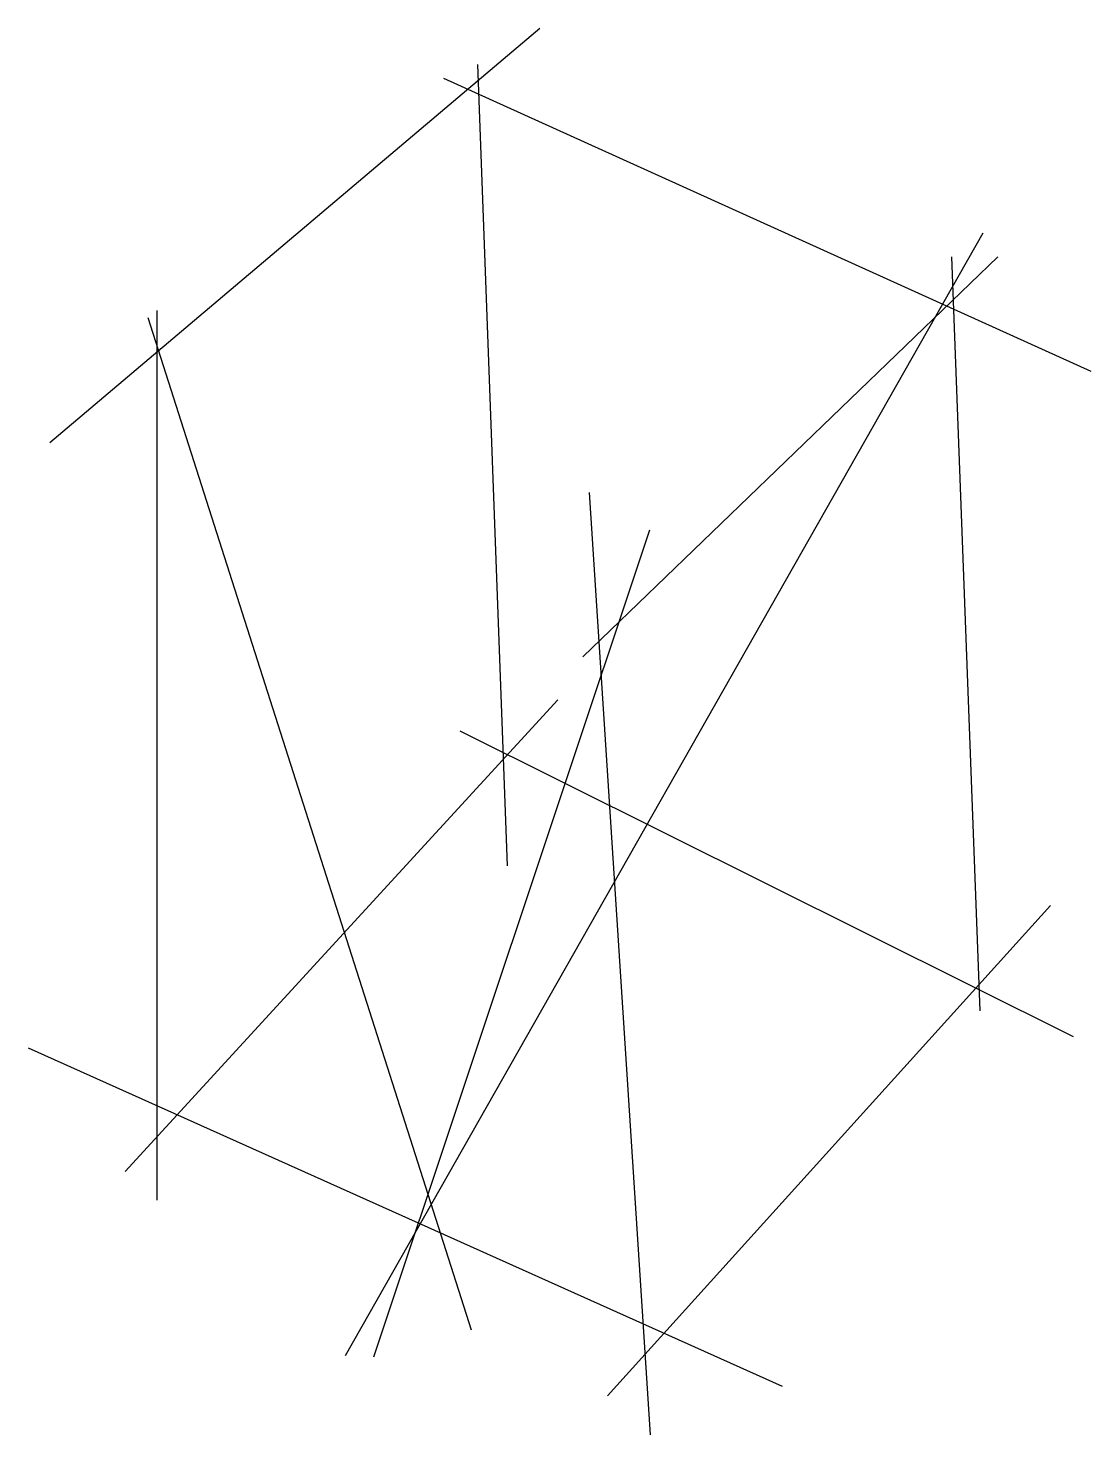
# Model space of a CAD drawing. Header units: millimetres. Extents: x 267.7 to 335.8, y 1322.3 to 1412.5.
import ezdxf

# ---------------------------------------------------------------- set-up
doc = ezdxf.new("R2010")
doc.units = ezdxf.units.MM
doc.layers.get('0').update_dxf_attribs({"lineweight": 30})

msp = doc.modelspace()

# ---------------------------------------------------------------- linework, layer by layer
for p, q in [((269.078, 1385.937), (300.5, 1412.516)), ((296.49, 1410.19), (298.397, 1358.801)), ((294.307, 1409.308), (335.821, 1390.519)), ((288.033, 1327.388), (328.908, 1399.395)), ((303.252, 1372.189), (329.858, 1397.851)), ((326.876, 1397.851), (328.711, 1349.506)), ((275.349, 1393.955), (296.088, 1329.047)), ((275.959, 1337.362), (275.959, 1394.415)), ((303.652, 1382.726), (307.559, 1322.303)), ((289.852, 1327.309), (307.545, 1380.336)), ((273.894, 1339.195), (301.647, 1369.44)), ((295.357, 1367.452), (334.695, 1347.849)), ((333.23, 1356.255), (304.826, 1324.808)), ((267.684, 1347.115), (316.034, 1325.418))]:
    msp.add_line(p, q)

doc.saveas('drawing.dxf')
